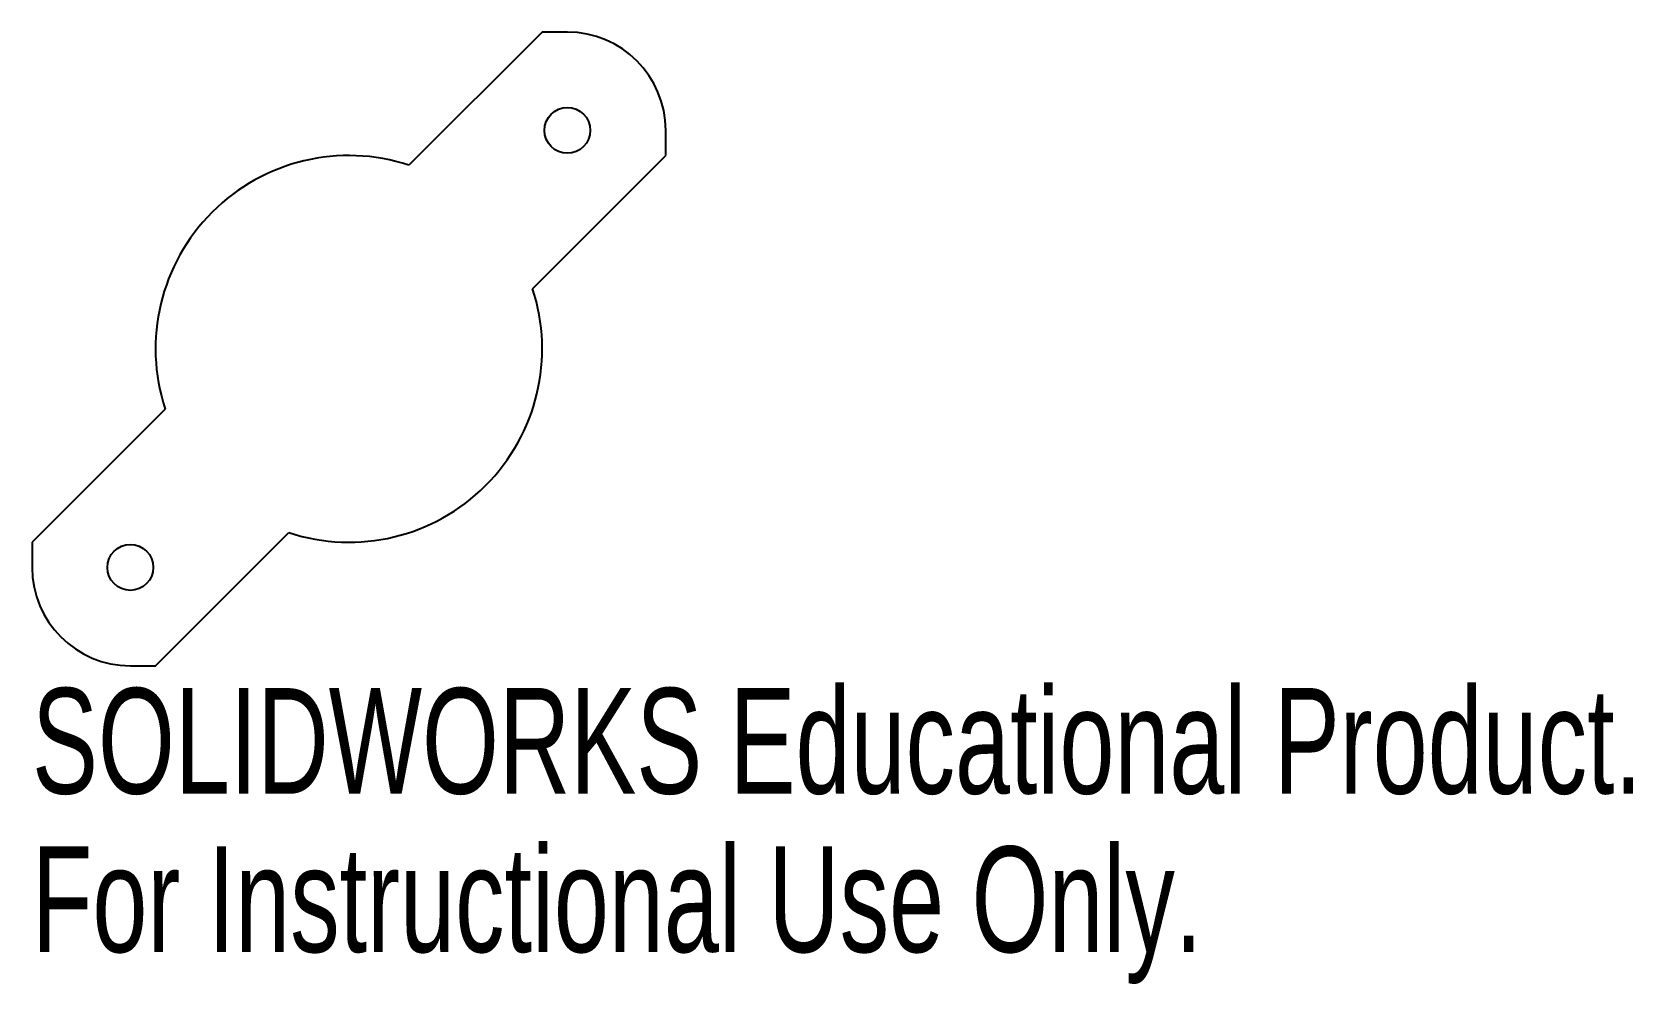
# Model space of a CAD drawing. Header units: millimetres. Extents: x -14.5 to 58.8, y -29.1 to 14.5.
import ezdxf

# ---------------------------------------------------------------- set-up
doc = ezdxf.new("R2010")
doc.units = ezdxf.units.MM
doc.styles.add('SLDTEXTSTYLE0', font='TXT', dxfattribs={"width": 0.7})

msp = doc.modelspace()

# ---------------------------------------------------------------- linework, layer by layer
at = {"color": 7, "linetype": 'Continuous', "lineweight": 25}
for p, q in [((8.843, 14.5), (2.752, 8.409)), ((10, 14.5), (8.843, 14.5)), ((14.5, 8.843), (14.5, 10)), ((8.409, 2.752), (14.5, 8.843)), ((-8.409, -2.752), (-14.5, -8.843)), ((-8.843, -14.5), (-2.752, -8.409)), ((-14.5, -8.843), (-14.5, -10)), ((-10, -14.5), (-8.843, -14.5))]:
    msp.add_line(p, q, dxfattribs=at)
for centre in [(10, 10), (-10, -10)]:
    msp.add_circle(centre, 1.05, dxfattribs=at)
for centre, radius, start, end in [((10, 10), 4.5, 0, 90), ((0, 0), 8.848, 71.87619, 198.12381), ((0, 0), 8.848, 251.87619, 18.12381), ((-10, -10), 4.5, 180, 270)]:
    msp.add_arc(centre, radius, start, end, dxfattribs=at)

# ---------------------------------------------------------------- texts
at = {"color": 7, "linetype": 'Continuous', "char_height": 4.83362, "attachment_point": 1, "style": 'SLDTEXTSTYLE0'}
for s, insert in [('SOLIDWORKS Educational Product.', (-14.5, -15.52)), ('For Instructional Use Only.', (-14.5, -22.77))]:
    msp.add_mtext(s, dxfattribs=dict(at, insert=insert))

doc.saveas('drawing.dxf')
